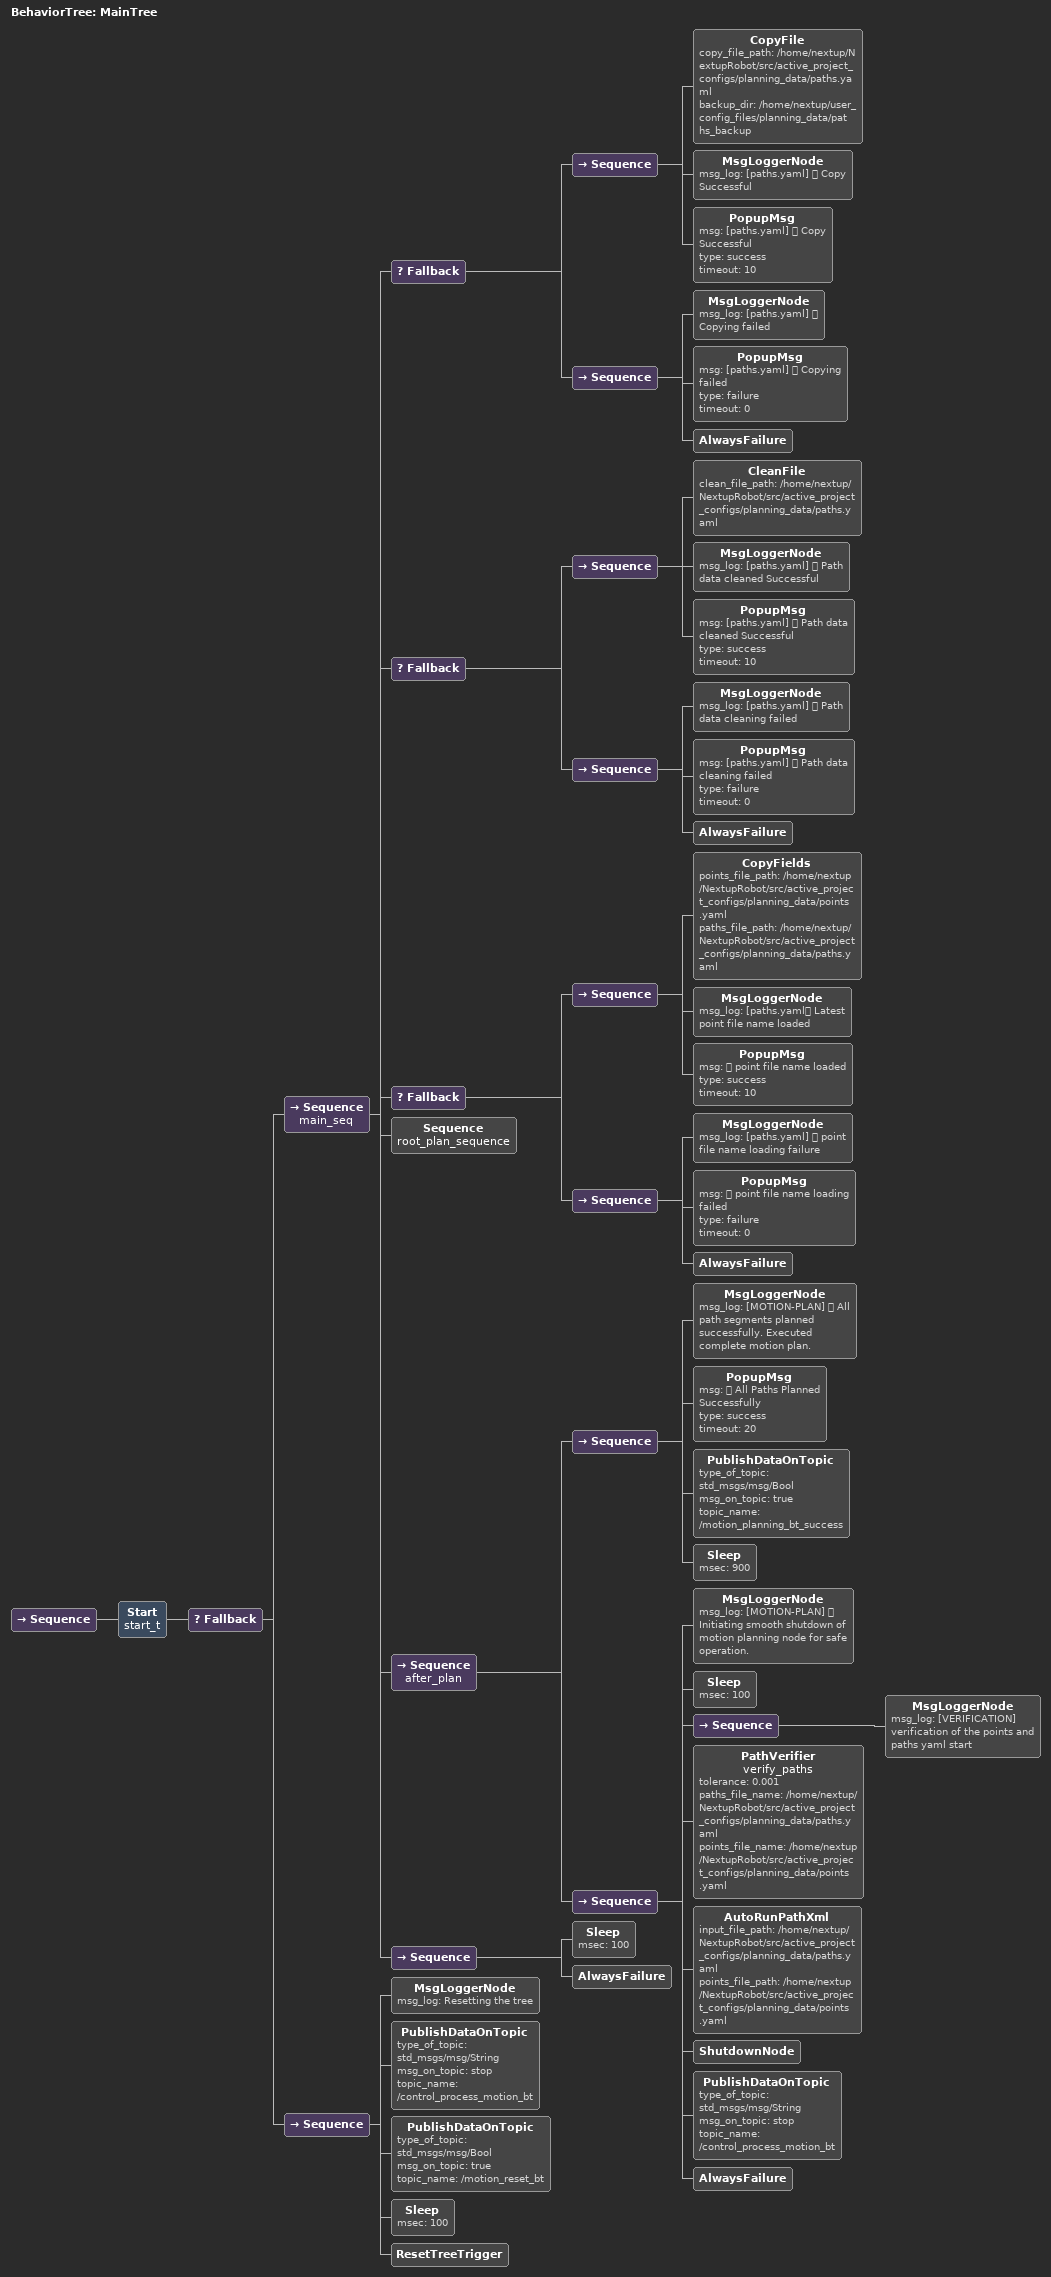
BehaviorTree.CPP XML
<?xml version="1.0" encoding="UTF-8" standalone="yes"?>
<root main_tree_to_execute="MainTree">
    <BehaviorTree ID="MainTree">
        <Sequence>
            <Start name="start_t">
                <Fallback>
                    <Sequence name="main_seq">
                        <Fallback>
                            <Sequence>
                                <CopyFile copy_file_path="/home/nextup/NextupRobot/src/active_project_configs/planning_data/paths.yaml" backup_dir="/home/nextup/user_config_files/planning_data/paths_backup"/>
                                <MsgLoggerNode msg_log="[paths.yaml] ✅ Copy Successful"/>
                                <PopupMsg msg="[paths.yaml] ✅ Copy Successful" type="success" timeout="10"/>
                            </Sequence>
                            <Sequence>
                                <MsgLoggerNode msg_log="[paths.yaml] ❌ Copying failed"/>
                                <PopupMsg msg="[paths.yaml] ❌ Copying failed" type="failure" timeout="0"/>
                                <AlwaysFailure/>
                            </Sequence>
                        </Fallback>
                        <Fallback>
                            <Sequence>
                                <CleanFile clean_file_path="/home/nextup/NextupRobot/src/active_project_configs/planning_data/paths.yaml"/>
                                <MsgLoggerNode msg_log="[paths.yaml] ✅ Path data cleaned Successful"/>
                                <PopupMsg msg="[paths.yaml] ✅ Path data cleaned Successful" type="success" timeout="10"/>
                            </Sequence>
                            <Sequence>
                                <MsgLoggerNode msg_log="[paths.yaml] ❌ Path data cleaning failed"/>
                                <PopupMsg msg="[paths.yaml] ❌ Path data cleaning failed" type="failure" timeout="0"/>
                                <AlwaysFailure/>
                            </Sequence>
                        </Fallback>
                        <Fallback>
                            <Sequence>
                                <CopyFields points_file_path="/home/nextup/NextupRobot/src/active_project_configs/planning_data/points.yaml" paths_file_path="/home/nextup/NextupRobot/src/active_project_configs/planning_data/paths.yaml"/>
                                <MsgLoggerNode msg_log="[paths.yaml✅ Latest point file name loaded"/>
                                <PopupMsg msg="✅ point file name loaded" type="success" timeout="10"/>
                            </Sequence>
                            <Sequence>
                                <MsgLoggerNode msg_log="[paths.yaml] ❌ point file name loading failure"/>
                                <PopupMsg msg="❌ point file name loading failed" type="failure" timeout="0"/>
                                <AlwaysFailure/>
                            </Sequence>
                        </Fallback>
                        <Sequence name="root_plan_sequence">

                        </Sequence>
                        <Sequence name="after_plan">
                            <Sequence>
                                <MsgLoggerNode msg_log="[MOTION-PLAN] ✅ All path segments planned successfully. Executed complete motion plan."/>
                                <PopupMsg msg="✅ All Paths Planned Successfully" type="success" timeout="20"/>
                                <PublishDataOnTopic type_of_topic="std_msgs/msg/Bool" msg_on_topic="true" topic_name="/motion_planning_bt_success"/>
                                <Sleep msec="900"/>
                            </Sequence>
                            <Sequence>
                                <MsgLoggerNode msg_log="[MOTION-PLAN] 🛑 Initiating smooth shutdown of motion planning node for safe operation."/>
                                <Sleep msec="100"/>
                                <Sequence>
                                    <MsgLoggerNode msg_log="[VERIFICATION] verification of the points and paths yaml start"/>
                                </Sequence>
                                <PathVerifier name="verify_paths" tolerance="0.001" paths_file_name="/home/nextup/NextupRobot/src/active_project_configs/planning_data/paths.yaml" points_file_name="/home/nextup/NextupRobot/src/active_project_configs/planning_data/points.yaml"/>
                                <AutoRunPathXml input_file_path="/home/nextup/NextupRobot/src/active_project_configs/planning_data/paths.yaml" points_file_path="/home/nextup/NextupRobot/src/active_project_configs/planning_data/points.yaml"/>
                                <ShutdownNode/>
                                <PublishDataOnTopic type_of_topic="std_msgs/msg/String" msg_on_topic="stop" topic_name="/control_process_motion_bt"/>
                                <AlwaysFailure/>
                            </Sequence>
                        </Sequence>
                        <Sequence>
                            <Sleep msec="100"/>
                            <AlwaysFailure/>
                        </Sequence>
                    </Sequence>
                    <Sequence>
                        <MsgLoggerNode msg_log="Resetting the tree"/>
                        <PublishDataOnTopic type_of_topic="std_msgs/msg/String" msg_on_topic="stop" topic_name="/control_process_motion_bt"/>
                        <PublishDataOnTopic type_of_topic="std_msgs/msg/Bool" msg_on_topic="true" topic_name="/motion_reset_bt"/>
                        <Sleep msec="100"/>
                        <ResetTreeTrigger/>
                    </Sequence>
                </Fallback>
            </Start>
        </Sequence>
    </BehaviorTree>
</root>
